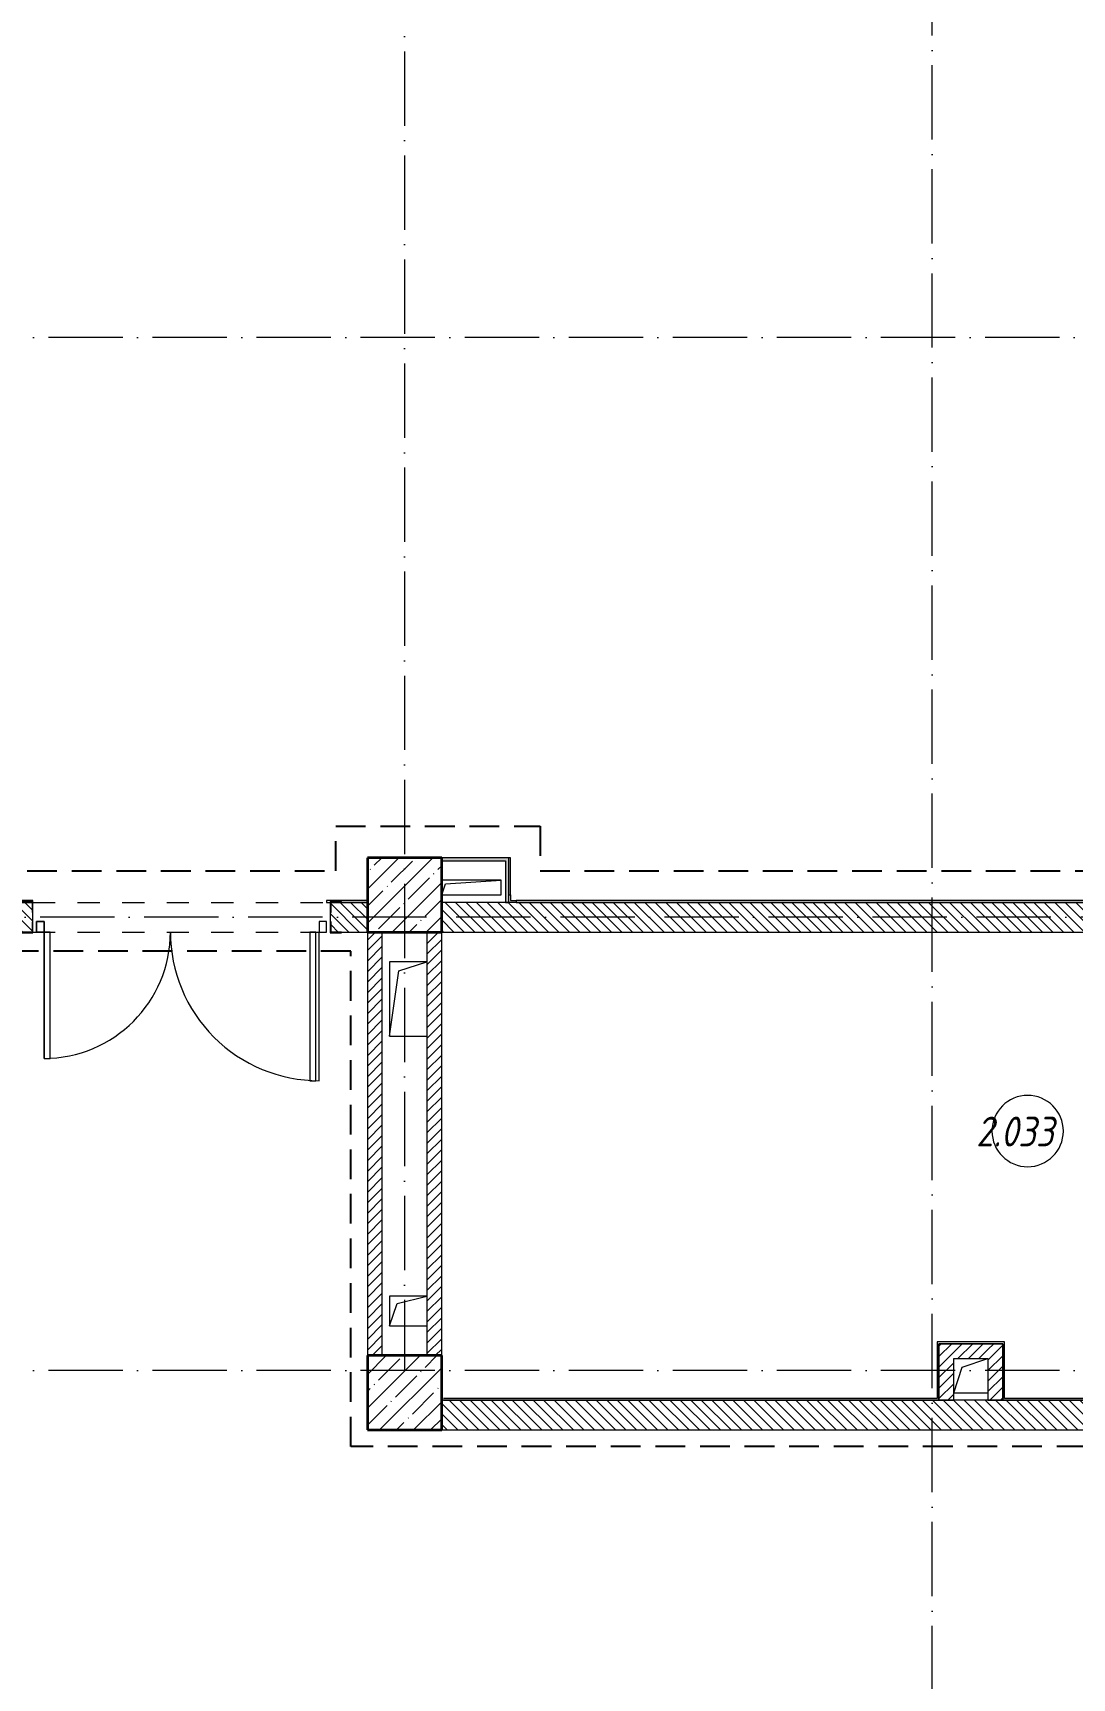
# Model space of a CAD drawing. Header units: millimetres. Extents: x -213536 to 1564669, y -45299 to 942238.
# Drawn here: x 283846 to 290837, y 221945 to 233015 of the extents above; entities that cross this region are included whole.
import ezdxf

# ---------------------------------------------------------------- set-up
doc = ezdxf.new("R2010")
doc.units = ezdxf.units.MM
for name, pattern in [('50_200_ШТРИХ_1Т_ш5_п1_п1_', [700, 500, -100, 0, -100]), ('Штрих короткий', [300, 150, -150]), ('Штриховая _2 мм - 1 мм_', [300, 200, -100])]:
    doc.linetypes.add(name, pattern=pattern)
for name, color, linetype, lineweight in [('0-1', 7, 'Continuous', 5), ('0-2', 7, 'Continuous', 9), ('Двери', 7, 'Continuous', 9), ('Марки помещений', 7, 'Continuous', 9), ('Несущие колонны', 7, 'Continuous', 9), ('Несущие колонны-1', 7, 'Continuous', 35), ('Обобщенные модели', 7, 'Continuous', 9), ('Оси-2', 7, '50_200_ШТРИХ_1Т_ш5_п1_п1_', 9), ('Перемычка-1', 7, 'Штрих короткий', 9), ('Стены', 7, 'Continuous', 9), ('Стены-1', 7, 'Continuous', 13), ('Штриховка разреза-1', 7, 'Continuous', 9), ('Элементы узлов', 7, 'Continuous', 9)]:
    doc.layers.add(name, color=color, linetype=linetype, lineweight=lineweight)
doc.layers.add('СТ-1_1', color=7, linetype='Штриховая _2 мм - 1 мм_', lineweight=90, true_color=0x888888)
doc.layers.add('Штриховка разреза-3', color=7, linetype='Continuous', lineweight=9, true_color=0x0080ff)
doc.layers.get('0-2').off()
doc.styles.add('ISOCPEUR_I_2', font='isocpeui.ttf', dxfattribs={"width": 0.85, "height": 2.3})
pattern_1 = [(135, (0, 0), (-35.35534, -35.35534), [])]
pattern_2 = [(45, (0, 0), (-35.35534, 35.35534), [])]

# ---------------------------------------------------------------- blocks, each defined once
blk = doc.blocks.new('BSC_Колонна _Прямоугольная - 500х500-V17-АИ2_02_План отделки стен 2-го этажа _Часть 2_')
at = {"layer": 'Несущие колонны'}
h = blk.add_hatch(dxfattribs=at)
h.set_pattern_fill('FP_25', color=256, style=0, pattern_type=2)
h.set_pattern_definition([(45, (-80100, -14400), (-114.04925, 114.04925), []), (45, (-79985.95, -14400), (-114.04925, 114.04925), [201.613, -40.323, 3.353, -36.97])])
h.paths.add_polyline_path([(-250, -250), (250, -250), (250, 250), (-250, 250)], flags=0)
at = {"layer": 'Несущие колонны-1'}
for p, q in [((250, 250), (-250, 250)), ((-250, 250), (-250, -250)), ((250, -250), (250, 250)), ((-250, -250), (250, -250))]:
    blk.add_line(p, q, dxfattribs=at)
blk = doc.blocks.new('Проем_Дверь_Прямоугольный - 2000х2100h_дверные проемы-35108745-АИ2_02_План отделки стен 2-го этажа _Часть 2_')
at = {"layer": 'Перемычка-1'}
for p, q in [((1000, 100), (-1000, 100)), ((1000, -100), (-1000, -100))]:
    blk.add_line(p, q, dxfattribs=at)
blk = doc.blocks.new('BSC_Колонна _Прямоугольная - 500х500-V157-АИ2_02_План отделки стен 2-го этажа _Часть 2_')
at = {"layer": 'Несущие колонны'}
h = blk.add_hatch(dxfattribs=at)
h.set_pattern_fill('FP_152', color=256, style=0, pattern_type=2)
h.set_pattern_definition([(45, (-80100, -11050), (-114.04925, 114.04925), []), (45, (-79985.95, -11050), (-114.04925, 114.04925), [201.613, -40.323, 3.353, -36.97])])
h.paths.add_polyline_path([(-250, -250), (250, -250), (250, 250), (-250, 250)], flags=0)
at = {"layer": 'Несущие колонны-1'}
for p, q in [((250, 250), (-250, 250)), ((-250, 250), (-250, -250)), ((250, -250), (250, 250)), ((-250, -250), (250, -250))]:
    blk.add_line(p, q, dxfattribs=at)
blk = doc.blocks.new('Фахверк_СКБ_Уголок - 200_3380-28509457-АИ2_02_План отделки стен 2-го этажа _Часть 2_')
at = {"layer": 'Обобщенные модели'}
for p, q in [((200, 156), (125, 156)), ((125, 156), (125, 81)), ((131, 81), (131, 150)), ((131, 150), (200, 150)), ((200, 150), (200, 156)), ((125, 81), (131, 81)), ((131, 19), (125, 19)), ((125, 19), (125, -56)), ((131, -50), (131, 19)), ((125, -56), (200, -56)), ((200, -50), (131, -50)), ((200, -56), (200, -50))]:
    blk.add_line(p, q, dxfattribs=at)
blk = doc.blocks.new('AR_Отверстие прямоугольное _в плите_ - AR_Отверстие прямоугольное _в плите_-V196-АИ2_02_План отделки стен 2-го этажа _Часть 2_')
at = {"layer": 'Обобщенные модели'}
for p, q in [((125, 250), (-125, 250)), ((-125, 250), (-125, -250)), ((-63, 188), (125, 250)), ((-125, -250), (-63, 188)), ((-125, -250), (125, -250))]:
    blk.add_line(p, q, dxfattribs=at)
blk = doc.blocks.new('AR_Отверстие прямоугольное _в плите_ - AR_Отверстие прямоугольное _в плите_-30459269-АИ2_02_План отделки стен 2-го этажа _Часть 2_')
at = {"layer": 'Обобщенные модели'}
for p, q in [((125, 100), (-125, 100)), ((-125, 100), (-125, -100)), ((-125, -100), (-75, 50)), ((-75, 50), (125, 100)), ((-125, -100), (125, -100))]:
    blk.add_line(p, q, dxfattribs=at)
blk = doc.blocks.new('AR_Отверстие прямоугольное _в плите_ - AR_Отверстие прямоугольное _в плите_-30511579-АИ2_02_План отделки стен 2-го этажа _Часть 2_')
at = {"layer": 'Обобщенные модели'}
for p, q in [((200, 50), (-200, 50)), ((-200, -50), (-175, 25)), ((-175, 25), (200, 50)), ((200, -50), (200, 50)), ((-200, -50), (200, -50))]:
    blk.add_line(p, q, dxfattribs=at)
blk = doc.blocks.new('AR_Отверстие прямоугольное _в плите_ - AR_Отверстие прямоугольное _в плите_-30552839-АИ2_02_План отделки стен 2-го этажа _Часть 2_')
at = {"layer": 'Обобщенные модели'}
for p, q in [((-58, 58), (115, 115)), ((-115, -115), (-58, 58)), ((-115, -115), (115, -115))]:
    blk.add_line(p, q, dxfattribs=at)
blk = doc.blocks.new('Дверь_Витражная_СКБ_2Ст2 - ДВВ_ДАО_СОШ_Физ_ зал-35107574-АИ2_02_План отделки стен 2-го этажа _Часть 2_')
at = {"layer": 'Двери'}
for p, q in [((-925, 1035), (-925, 35)), ((925, 885), (925, 35))]:
    blk.add_line(p, q, dxfattribs=at)
for centre, radius, start, end in [((-925, 35), 1000, 360, 90), ((925, 35), 850, 90, 180)]:
    blk.add_arc(centre, radius, start, end, dxfattribs=at)
at = {"layer": 'Элементы узлов'}
for p, q in [((-863, 1035), (-903, 1035)), ((-903, 1035), (-903, 35)), ((-863, 35), (-863, 1035)), ((925, 885), (885, 885)), ((885, 885), (885, 35)), ((925, 35), (925, 885)), ((-975, 35), (-975, -35)), ((-925, 35), (-975, 35)), ((-925, 35), (-975, 35)), ((-975, 35), (-975, -35)), ((-925, -35), (-925, 35)), ((-925, -35), (-925, 35)), ((-903, 35), (-863, 35)), ((885, 35), (925, 35)), ((925, -35), (925, 35)), ((925, 35), (975, 35)), ((925, 35), (925, -35)), ((975, 35), (925, 35)), ((975, 35), (975, -35)), ((975, -35), (975, 35)), ((-975, -35), (-925, -35)), ((-975, -35), (-925, -35)), ((975, -35), (925, -35)), ((925, -35), (975, -35))]:
    blk.add_line(p, q, dxfattribs=at)
blk = doc.blocks.new('0125-Р-ОО-Ш2-АР-о_23_10_2024_rvt-1-АИ2_02_План отделки стен 2-го этажа _Часть 2_')
at = {"layer": 'Штриховка разреза-1'}
h = blk.add_hatch(dxfattribs=at)
h.set_pattern_fill('FP_2', color=256, style=0, pattern_type=2)
h.set_pattern_definition(pattern_1)
h.paths.add_polyline_path([(79834, 14150), (79850, 14150), (79850, 14350), (79606, 14350), (79606, 14281), (79600, 14281), (79600, 14219), (79606, 14219), (79606, 14150), (79675, 14150)], flags=0)
h.paths.add_polyline_path([(77525, 14150), (77594, 14150), (77594, 14219), (77600, 14219), (77600, 14281), (77594, 14281), (77594, 14350), (77350, 14350), (77350, 14150)], flags=0)
h = blk.add_hatch(dxfattribs=at)
h.set_pattern_fill('FP_2', color=256, style=0, pattern_type=2)
h.set_pattern_definition(pattern_1)
h.paths.add_polyline_path([(85250, 14150), (85250, 14350), (80350, 14350), (80350, 14150), (83562, 14150)], flags=0)
h = blk.add_hatch(dxfattribs=at)
h.set_pattern_fill('FP_92', color=256, style=0, pattern_type=2)
h.set_pattern_definition(pattern_2)
h.paths.add_polyline_path([(79950, 11300), (79950, 14150), (79850, 14150), (79850, 11300)], flags=0)
h = blk.add_hatch(dxfattribs=at)
h.set_pattern_fill('FP_92', color=256, style=0, pattern_type=2)
h.set_pattern_definition(pattern_2)
h.paths.add_polyline_path([(80350, 11300), (80350, 14150), (80250, 14150), (80250, 11300)], flags=0)
h = blk.add_hatch(dxfattribs=at)
h.set_pattern_fill('FP_92', color=256, style=0, pattern_type=2)
h.set_pattern_definition(pattern_2)
h.paths.add_polyline_path([(83795, 11000), (83795, 11380), (83695, 11380), (83695, 11000)], flags=0)
h = blk.add_hatch(dxfattribs=at)
h.set_pattern_fill('FP_92', color=256, style=0, pattern_type=2)
h.set_pattern_definition(pattern_2)
h.paths.add_polyline_path([(84025, 11280), (84025, 11380), (83795, 11380), (83795, 11280)], flags=0)
h = blk.add_hatch(dxfattribs=at)
h.set_pattern_fill('FP_92', color=256, style=0, pattern_type=2)
h.set_pattern_definition(pattern_2)
h.paths.add_polyline_path([(84125, 11000), (84125, 11380), (84025, 11380), (84025, 11000)], flags=0)
h = blk.add_hatch(dxfattribs=at)
h.set_pattern_fill('FP_2', color=256, style=0, pattern_type=2)
h.set_pattern_definition(pattern_1)
h.paths.add_polyline_path([(91400, 10800), (91400, 11000), (80350, 11000), (80350, 10800), (91018, 10800)], flags=0)
at = {"layer": 'Стены-1'}
for p, q in [((77600, 14219), (77600, 14281)), ((79600, 14281), (79600, 14219)), ((79850, 14350), (79675, 14350)), ((85250, 14350), (80350, 14350)), ((79675, 14150), (79850, 14150)), ((79850, 14150), (79850, 11300)), ((79950, 11300), (79950, 14150)), ((80250, 14150), (80250, 11300)), ((80350, 11300), (80350, 14150)), ((80350, 14150), (85250, 14150)), ((83695, 11380), (83695, 11000)), ((83795, 11380), (83695, 11380)), ((84025, 11380), (83795, 11380)), ((84125, 11380), (84025, 11380)), ((84125, 11000), (84125, 11380)), ((83795, 11000), (83795, 11280)), ((83795, 11280), (84025, 11280)), ((84025, 11280), (84025, 11000)), ((91400, 11000), (80350, 11000)), ((83695, 11000), (83795, 11000)), ((84025, 11000), (84125, 11000)), ((80350, 10800), (91400, 10800))]:
    blk.add_line(p, q, dxfattribs=at)
at = {"layer": '0-2'}
for name, p in [('BSC_Колонна _Прямоугольная - 500х500-V17-АИ2_02_План отделки стен 2-го этажа _Часть 2_', (80100, 14400)), ('AR_Отверстие прямоугольное _в плите_ - AR_Отверстие прямоугольное _в плите_-30511579-АИ2_02_План отделки стен 2-го этажа _Часть 2_', (80550, 14450)), ('Фахверк_СКБ_Уголок - 200_3380-28509457-АИ2_02_План отделки стен 2-го этажа _Часть 2_', (79475, 14200)), ('AR_Отверстие прямоугольное _в плите_ - AR_Отверстие прямоугольное _в плите_-V196-АИ2_02_План отделки стен 2-го этажа _Часть 2_', (80125, 13700)), ('AR_Отверстие прямоугольное _в плите_ - AR_Отверстие прямоугольное _в плите_-30459269-АИ2_02_План отделки стен 2-го этажа _Часть 2_', (80125, 11600)), ('BSC_Колонна _Прямоугольная - 500х500-V157-АИ2_02_План отделки стен 2-го этажа _Часть 2_', (80100, 11050)), ('AR_Отверстие прямоугольное _в плите_ - AR_Отверстие прямоугольное _в плите_-30552839-АИ2_02_План отделки стен 2-го этажа _Часть 2_', (83910, 11165))]:
    blk.add_blockref(name, p, dxfattribs=at)
at = {"layer": '0-2', "rotation": 180}
for name, p in [('Фахверк_СКБ_Уголок - 200_3380-28509457-АИ2_02_План отделки стен 2-го этажа _Часть 2_', (77725, 14300)), ('Проем_Дверь_Прямоугольный - 2000х2100h_дверные проемы-35108745-АИ2_02_План отделки стен 2-го этажа _Часть 2_', (78600, 14250)), ('Дверь_Витражная_СКБ_2Ст2 - ДВВ_ДАО_СОШ_Физ_ зал-35107574-АИ2_02_План отделки стен 2-го этажа _Часть 2_', (78600, 14185))]:
    blk.add_blockref(name, p, dxfattribs=at)
blk = doc.blocks.new('AI_Марка_Помещение_х1__Общий_E___ISO-2_1K_ - Номер-16210215-АИ2_02_План отделки стен 2-го этажа _Часть 2_')
at = {"layer": 'Марки помещений'}
for start, end in [(360, 180), (180, 360)]:
    blk.add_arc((0.04, 0.31), 2.4, start, end, dxfattribs=at)
blk = doc.blocks.new('Оси1')
at = {"layer": 'Оси-2'}
for p, q in [((286345.6, 264395.4), (286345.6, 224015.2)), ((289895.6, 210594.5), (289895.6, 264395.4)), ((312453.9, 230965.2), (276650.9, 230965.2)), ((297695.6, 227065.2), (276650.9, 227065.2)), ((312453.9, 224015.2), (203926.8, 224015.2))]:
    blk.add_line(p, q, dxfattribs=at)

msp = doc.modelspace()

# ---------------------------------------------------------------- hatches: boundary and pattern name
at = {"layer": 'Штриховка разреза-3'}
for points in [[(287025.6, 227445.2), (287045.6, 227445.2), (287045.6, 227465.2), (286595.6, 227465.2), (286595.6, 227445.2)], [(287045.6, 227165.2), (287045.6, 227445.2), (287025.6, 227445.2), (287025.6, 227165.2)]]:
    msp.add_hatch(color=256, dxfattribs=at).paths.add_polyline_path(points, flags=0)

# ---------------------------------------------------------------- linework, layer by layer
at = {"layer": 'СТ-1_1', "lineweight": 25}
for p, q in [((285883, 227677.2), (287257, 227677.2)), ((285883, 227377.2), (285883, 227657.2)), ((287257, 227677.2), (287257, 227377.2)), ((283807, 227377.2), (285883, 227377.2)), ((287257, 227377.2), (291283, 227377.2)), ((285983.6, 226837.6), (283457.6, 226837.6)), ((285983.6, 223503.2), (285983.6, 226837.6)), ((297533.6, 223503.2), (285983.6, 223503.2))]:
    msp.add_line(p, q, dxfattribs=at)
at = {"layer": 'Стены'}
for p, q in [((287057.6, 227215.2), (287057.6, 227177.2)), ((287057.6, 227177.2), (287095.6, 227177.2))]:
    msp.add_line(p, q, dxfattribs=at)
at = {"layer": 'Стены-1'}
for p, q in [((287057.6, 227465.2), (286595.6, 227465.2)), ((286595.6, 227445.2), (287025.6, 227445.2)), ((287025.6, 227445.2), (287025.6, 227165.2)), ((287045.6, 227465.2), (287045.6, 227165.2)), ((287057.6, 227215.2), (287057.6, 227465.2)), ((283845.6, 227177.2), (283607.6, 227177.2)), ((283845.6, 227171.2), (283845.6, 227177.2)), ((286095.6, 227177.2), (285820.6, 227177.2)), ((285820.6, 227177.2), (285820.6, 227165.2)), ((285820.6, 227165.2), (285845.6, 227165.2)), ((285920.6, 227165.2), (286095.6, 227165.2)), ((287025.6, 227165.2), (287045.6, 227165.2)), ((287045.6, 227215.2), (287057.6, 227215.2)), ((291445.6, 227177.2), (287095.6, 227177.2)), ((287095.6, 227177.2), (287095.6, 227165.2)), ((287095.6, 227165.2), (291445.6, 227165.2)), ((290382.6, 224207.2), (289928.6, 224207.2)), ((289928.6, 224207.2), (289928.6, 223827.2)), ((289940.6, 224195.2), (290370.6, 224195.2)), ((289940.6, 223815.2), (289940.6, 224195.2)), ((290370.6, 224195.2), (290370.6, 223815.2)), ((290382.6, 223827.2), (290382.6, 224207.2)), ((289928.6, 223827.2), (286607.6, 223827.2)), ((286607.6, 223815.2), (289940.6, 223815.2)), ((290370.6, 223815.2), (297645.6, 223815.2)), ((297633.6, 223827.2), (290382.6, 223827.2))]:
    msp.add_line(p, q, dxfattribs=at)

# ---------------------------------------------------------------- block references
at = {"color": 2, "lineweight": 30}
msp.add_blockref('Оси1', (0, 0), dxfattribs=at)
at = {"layer": '0-1'}
msp.add_blockref('0125-Р-ОО-Ш2-АР-о_23_10_2024_rvt-1-АИ2_02_План отделки стен 2-го этажа _Часть 2_', (206245.6, 212815.2), dxfattribs=at)
at = {"layer": 'Марки помещений', "xscale": 99.99999999999993, "yscale": 99.99999999999993, "zscale": 99.99999999999993}
msp.add_blockref('AI_Марка_Помещение_х1__Общий_E___ISO-2_1K_ - Номер-16210215-АИ2_02_План отделки стен 2-го этажа _Часть 2_', (290533.7, 225595.2), dxfattribs=at)

# ---------------------------------------------------------------- texts
at = {"layer": 'Марки помещений', "insert": (290191.1, 225723), "char_height": 200, "width": 785.654, "attachment_point": 1, "style": 'ISOCPEUR_I_2'}
msp.add_mtext('2.033', dxfattribs=at)

doc.saveas('drawing.dxf')
